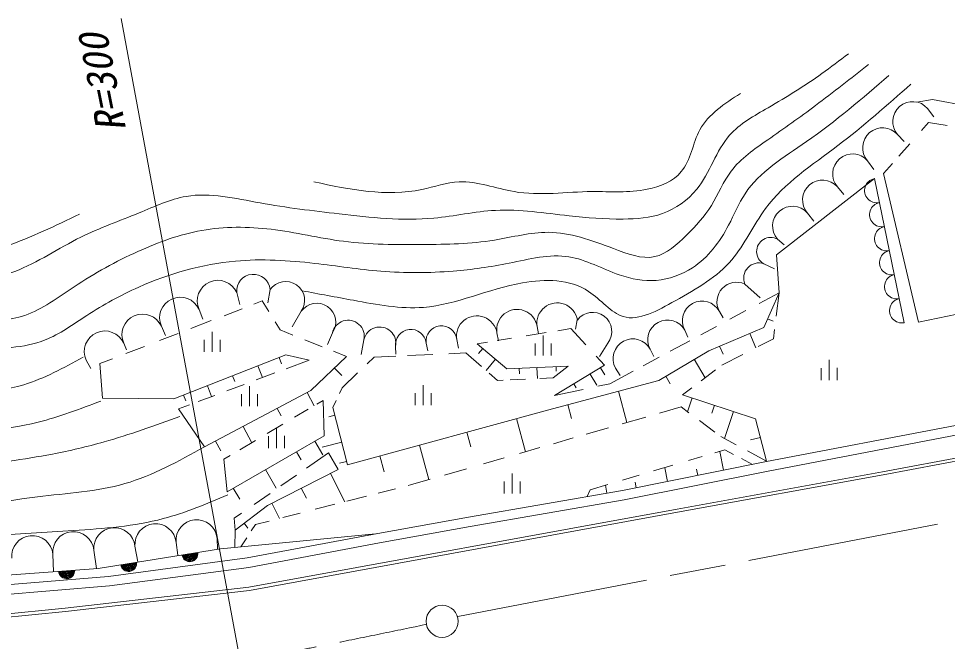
# Model space of a CAD drawing. Units: millimetres, scale not verified. Extents: x 40000 to 680000, y 20000 to 380000.
# Drawn here: x 345218 to 403206, y 273266 to 312122 of the extents above; entities that cross this region are included whole.
import ezdxf
from ezdxf.enums import TextEntityAlignment as Align

# ---------------------------------------------------------------- set-up
doc = ezdxf.new("R2010")
doc.units = ezdxf.units.MM
doc.header["$LTSCALE"] = 1000
doc.linetypes.add('CHAIN', pattern=[18.5, 12, -1.5, 3.5, -1.5])
for name, color, linetype, lineweight in [('M-BGD', 7, 'Continuous', 13), ('M-BMK', 2, 'CHAIN', 13), ('M-BMK-SRVR', 3, 'Continuous', 13), ('M-STR-HTXT', 7, 'Continuous', 13)]:
    doc.layers.add(name, color=color, linetype=linetype, lineweight=lineweight)
doc.styles.add('ＭＳ ゴシック', font='')
doc.styles.get('ＭＳ ゴシック').set_extended_font_data('MS Gothic')

msp = doc.modelspace()

# ---------------------------------------------------------------- linework, layer by layer
at = {"layer": 'M-BGD'}
for p, q in [((402281, 307084), (401295, 306914)), ((408640, 305862), (402281, 307084)), ((401970, 306515), (402356, 305996)), ((402030, 305639), (401587, 305138)), ((403197, 305450), (402030, 305639)), ((400095, 304884), (400515, 304445)), ((400855, 304311), (400166, 303532)), ((398220, 303253), (398606, 302709)), ((399771, 303086), (399215, 302457)), ((398645, 302139), (392534, 297383)), ((400510, 293150), (398645, 302139)), ((399215, 302457), (401392, 293176)), ((396345, 301622), (396730, 301142)), ((394471, 299990), (394873, 299494)), ((392596, 298359), (393010, 298005)), ((392534, 297383), (392700, 295017)), ((391744, 296829), (392404, 296506)), ((360924, 295211), (360779, 294393)), ((390562, 295563), (391515, 294693)), ((358836, 295032), (359034, 294281)), ((391459, 294351), (392700, 295017)), ((392700, 295017), (391738, 292850)), ((392521, 293552), (392700, 295017)), ((358044, 293585), (359181, 294023)), ((359895, 294299), (360434, 294507)), ((360434, 294507), (360833, 293853)), ((356484, 293979), (356725, 293367)), ((362866, 293860), (362289, 292901)), ((388968, 293856), (389209, 293462)), ((389620, 293365), (390631, 293907)), ((401392, 293176), (403811, 293684)), ((354132, 292925), (354384, 292359)), ((355981, 292790), (357251, 293279)), ((361235, 293195), (361539, 292699)), ((377592, 292913), (377674, 292461)), ((380101, 293318), (379984, 292746)), ((387818, 292399), (388792, 292921)), ((391738, 292850), (388302, 291397)), ((392330, 293236), (391979, 293392)), ((354011, 292030), (355174, 292479)), ((357304, 292577), (357305, 291327)), ((361539, 292699), (362349, 292374)), ((364809, 292509), (364506, 291788)), ((375083, 292509), (375176, 292018)), ((376908, 292329), (378151, 292531)), ((377966, 292355), (377967, 291105)), ((378881, 292649), (379701, 292781)), ((379701, 292781), (380634, 291759)), ((386807, 292677), (387010, 292250)), ((391241, 291580), (390861, 292479)), ((392348, 292143), (392420, 292728)), ((351780, 291871), (351965, 291461)), ((356804, 292076), (356805, 291326)), ((357805, 291327), (357804, 292077)), ((363097, 292075), (364164, 291648)), ((366780, 292084), (366612, 291161)), ((370662, 291882), (370761, 291401)), ((372573, 292105), (372678, 291560)), ((373846, 291834), (374498, 291939)), ((375690, 290280), (373846, 291834)), ((375102, 292037), (376001, 292183)), ((377467, 291855), (377467, 291105)), ((378467, 291105), (378467, 291855)), ((382014, 291879), (381479, 291050)), ((385896, 291368), (387116, 292022)), ((389198, 291182), (388985, 291686)), ((391393, 291657), (392348, 292143)), ((351911, 291221), (353074, 291669)), ((361908, 291144), (354900, 288396)), ((363350, 290807), (361908, 291144)), ((364877, 291363), (365696, 291035)), ((368750, 291660), (368765, 291195)), ((369504, 291100), (371074, 291169)), ((372085, 291213), (373150, 291260)), ((373150, 291260), (374115, 290418)), ((373926, 291224), (374193, 291541)), ((384647, 291499), (384874, 291038)), ((388302, 291397), (385191, 289552)), ((389132, 290507), (390434, 291169)), ((349429, 290817), (349719, 290296)), ((350290, 290596), (351072, 290897)), ((350462, 288448), (350290, 290596)), ((361636, 290589), (361484, 290978)), ((361930, 290277), (363350, 290807)), ((365696, 291035), (363464, 288913)), ((366975, 290583), (367417, 291009)), ((367417, 291009), (368779, 291068)), ((374400, 290169), (374990, 290869)), ((381276, 291055), (381792, 290490)), ((384210, 290464), (385202, 290996)), ((388084, 289717), (387403, 290864)), ((395823, 290824), (395824, 289574)), ((360046, 289575), (361219, 290013)), ((360444, 289724), (360156, 290457)), ((365399, 289848), (364947, 290323)), ((365413, 289082), (366387, 290019)), ((374602, 289992), (375117, 289542)), ((379539, 290447), (375690, 290280)), ((376492, 289954), (376476, 290314)), ((377614, 289662), (377583, 290362)), ((378598, 289709), (379539, 290447)), ((381792, 290490), (378681, 288603)), ((378790, 290127), (378777, 290414)), ((381317, 289256), (380897, 289948)), ((381810, 289902), (381544, 290340)), ((382120, 289344), (383585, 290129)), ((382486, 290320), (382769, 289857)), ((387830, 289525), (388734, 290207)), ((395324, 290323), (395324, 289573)), ((396324, 289574), (396324, 290324)), ((358721, 289482), (358581, 289839)), ((375117, 289542), (375470, 289559)), ((375912, 289580), (376856, 289625)), ((377770, 289669), (378598, 289709)), ((385191, 289552), (378559, 287784)), ((385894, 289336), (385617, 289804)), ((363464, 288913), (356825, 285401)), ((357268, 288540), (357002, 289220)), ((358228, 288898), (359295, 289296)), ((359630, 289192), (359631, 287942)), ((363668, 287971), (363234, 288791)), ((365248, 288729), (365413, 289082)), ((370469, 289251), (370470, 288001)), ((378681, 288603), (380457, 288986)), ((380025, 289084), (379877, 289329)), ((381390, 289187), (382120, 289344)), ((383189, 286920), (382667, 288879)), ((386672, 288652), (387260, 289096)), ((354900, 288396), (350462, 288448)), ((355659, 288281), (355519, 288638)), ((356436, 288230), (357475, 288617)), ((359130, 288691), (359131, 287941)), ((360131, 287942), (360130, 288692)), ((363838, 288072), (364228, 288303)), ((364228, 288303), (364297, 286095)), ((364841, 287853), (365043, 288289)), ((369969, 288750), (369970, 288000)), ((370970, 288001), (370969, 288751)), ((391232, 287145), (386672, 288652)), ((386987, 287589), (387273, 288453)), ((355212, 287774), (355879, 288023)), ((356825, 285401), (355212, 287774)), ((361602, 287337), (361358, 287799)), ((362452, 287251), (363301, 287754)), ((365745, 284291), (364841, 287853)), ((378559, 287784), (365745, 284291)), ((379742, 287165), (379510, 288038)), ((385238, 287511), (386575, 287896)), ((386575, 287896), (387068, 287530)), ((388494, 287504), (388657, 287996)), ((364585, 287283), (364961, 287379)), ((376859, 285096), (376294, 287167)), ((382906, 286839), (384384, 287265)), ((389297, 285920), (389852, 287601)), ((391917, 284513), (391232, 287145)), ((399163, 283850), (418557, 287488)), ((399199, 283653), (418595, 287292)), ((359774, 285662), (359237, 286677)), ((360727, 286227), (361723, 286818)), ((361326, 286580), (361327, 285330)), ((380648, 286188), (382057, 286594)), ((387726, 287040), (388682, 286329)), ((391804, 284464), (403822, 286762)), ((364297, 286095), (358230, 282603)), ((360827, 286080), (360827, 285330)), ((361827, 285331), (361827, 286081)), ((373457, 285411), (373208, 286325)), ((378603, 285598), (379843, 285956)), ((389063, 286046), (390016, 285534)), ((390916, 285835), (391531, 285995)), ((391920, 283876), (403940, 286174)), ((357844, 285149), (357517, 285767)), ((359040, 285227), (360007, 285801)), ((364207, 284908), (363716, 285761)), ((364169, 285383), (365389, 285693)), ((370839, 283361), (370251, 285519)), ((376484, 284988), (377753, 285353)), ((358042, 284636), (358426, 284863)), ((362859, 284603), (362572, 285102)), ((363192, 284073), (364566, 285022)), ((364566, 285022), (365176, 283999)), ((368045, 283848), (367774, 284844)), ((387895, 284798), (387038, 284544)), ((389308, 285217), (388689, 285034)), ((388991, 285123), (389227, 283948)), ((389846, 284936), (389308, 285217)), ((390722, 285155), (391917, 284513)), ((358230, 282603), (358042, 284636)), ((365252, 284378), (365694, 284490)), ((374245, 284342), (375528, 284712)), ((382920, 282686), (391804, 284464)), ((386072, 284257), (384862, 283898)), ((391040, 284312), (390350, 284672)), ((361303, 282816), (360630, 283985)), ((365176, 283999), (360766, 281752)), ((361594, 282967), (362574, 283645)), ((365589, 281982), (364688, 283750)), ((371808, 283640), (373188, 284038)), ((376039, 283740), (376040, 282490)), ((383958, 283630), (382911, 283319)), ((383030, 282096), (391920, 283876)), ((385559, 284105), (385730, 283249)), ((386328, 281519), (399163, 283850)), ((386363, 281322), (399199, 283653)), ((387540, 284014), (387617, 283626)), ((369547, 282993), (369687, 283029)), ((369687, 283029), (370909, 283381)), ((375539, 283239), (375540, 282489)), ((376540, 282490), (376539, 283240)), ((382013, 283053), (380900, 282723)), ((381862, 283008), (381947, 282517)), ((383704, 283190), (383771, 282856)), ((359024, 282130), (358622, 282829)), ((359919, 281809), (360918, 282500)), ((363183, 282200), (362866, 282822)), ((367662, 282511), (368757, 282791)), ((373299, 281017), (382920, 282686)), ((380900, 282723), (380719, 282304)), ((361515, 280941), (361032, 281888)), ((365706, 282012), (366933, 282325)), ((373403, 280427), (383030, 282096)), ((358671, 280946), (359138, 281269)), ((360766, 281752), (358745, 280215)), ((359597, 276643), (386328, 281519)), ((359626, 276445), (386363, 281322)), ((361724, 280995), (362798, 281269)), ((363741, 281510), (364961, 281822)), ((358745, 280215), (358671, 280946)), ((360012, 280557), (360872, 280777)), ((367648, 280004), (373299, 281017)), ((358745, 280215), (358719, 279132)), ((359538, 280327), (359301, 280638)), ((359744, 280154), (360012, 280557)), ((367757, 279414), (373403, 280427)), ((357613, 279692), (357644, 279028)), ((357821, 279045), (367494, 279975)), ((359087, 279167), (359458, 279725)), ((359495, 278470), (367648, 280004)), ((349920, 278951), (350088, 277809)), ((350177, 277824), (357821, 279045)), ((352485, 279198), (352661, 278221)), ((355049, 279445), (355156, 278646)), ((359590, 277877), (367757, 279414)), ((347356, 278704), (347403, 277614)), ((350822, 277324), (359495, 278470)), ((342352, 277231), (350177, 277824)), ((350886, 276727), (359590, 277877)), ((329805, 275582), (350822, 277324)), ((329771, 274977), (350886, 276727)), ((348133, 275330), (359597, 276643)), ((348154, 275131), (359626, 276445)), ((337613, 274320), (348133, 275330)), ((337630, 274120), (348154, 275131))]:
    msp.add_line(p, q, dxfattribs=at)
for centre, radius, start, end in [((401032, 305699), 1242, 41.02496, 221.02496), ((399157, 304068), 1242, 41.02496, 221.02496), ((397283, 302437), 1242, 41.02496, 221.02496), ((398800, 301390), 765, 101.72228, 281.72228), ((395408, 300806), 1242, 41.02496, 221.02496), ((393533, 299175), 1242, 41.02496, 221.02496), ((399111, 299892), 765, 101.72228, 281.72228), ((399422, 298393), 765, 101.72228, 281.72228), ((392170, 297594), 876, 60.90785, 240.90785), ((399733, 296895), 765, 101.72228, 281.72228), ((391436, 295932), 949, 71.05927, 202.86112), ((357660, 294505), 1288, 24.13459, 204.13459), ((359880, 295122), 1048, 4.88634, 184.88634), ((400044, 295397), 765, 101.72228, 281.72228), ((361895, 294535), 1183, 325.18059, 145.18059), ((390048, 294445), 1230, 65.30865, 208.61173), ((355308, 293452), 1288, 24.13459, 204.13459), ((400355, 293899), 765, 101.72228, 281.72228), ((363837, 293184), 1183, 325.18059, 145.18059), ((378847, 293116), 1271, 9.15493, 189.15493), ((387888, 293267), 1230, 28.61173, 208.61173), ((352956, 292398), 1288, 24.13459, 204.13459), ((373828, 292307), 1271, 9.15493, 189.15493), ((376337, 292711), 1271, 9.15493, 189.15493), ((381058, 292598), 1197, 323.04525, 143.04525), ((365794, 292297), 1008, 347.84441, 167.84441), ((367765, 291872), 1008, 347.84441, 167.84441), ((371618, 291993), 962, 6.63786, 186.63786), ((385727, 292088), 1230, 28.61173, 208.61173), ((350605, 291344), 1288, 24.13459, 204.13459), ((369706, 291771), 962, 6.63786, 186.63786), ((383567, 290910), 1230, 28.61173, 208.61173), ((356331, 279568), 1288, 5.50304, 185.50304), ((348638, 278827), 1288, 5.50304, 185.50304), ((351202, 279074), 1288, 5.50304, 185.50304), ((353767, 279321), 1288, 5.50304, 185.50304), ((346074, 278580), 1288, 5.50304, 185.50304), ((355910, 278740), 500, 189.08046, 9.08046), ((355910, 278740), 500, 189.08046, 9.08046), ((355910, 278740), 450, 189.08046, 9.08046), ((355910, 278740), 400, 189.08046, 9.08046), ((355910, 278740), 350, 189.08046, 9.08046), ((355910, 278740), 300, 189.08046, 9.08046), ((355910, 278740), 250, 189.08046, 9.08046), ((355910, 278740), 200, 189.08046, 9.08046), ((355910, 278740), 150, 189.08046, 9.08046), ((355910, 278740), 100, 189.08046, 9.08046), ((355910, 278740), 50, 189.08046, 9.08046), ((352088, 278129), 500, 189.08046, 9.08046), ((352088, 278129), 500, 189.08046, 9.08046), ((352088, 278129), 450, 189.08046, 9.08046), ((352088, 278129), 400, 189.08046, 9.08046), ((352088, 278129), 350, 189.08046, 9.08046), ((352088, 278129), 300, 189.08046, 9.08046), ((352088, 278129), 250, 189.08046, 9.08046), ((352088, 278129), 200, 189.08046, 9.08046), ((352088, 278129), 150, 189.08046, 9.08046), ((352088, 278129), 100, 189.08046, 9.08046), ((352088, 278129), 50, 189.08046, 9.08046), ((348221, 277675), 500, 184.3287, 4.3287), ((348221, 277675), 500, 184.3287, 4.3287), ((348221, 277675), 450, 184.3287, 4.3287), ((348221, 277675), 400, 184.3287, 4.3287), ((348221, 277675), 350, 184.3287, 4.3287), ((348221, 277675), 300, 184.3287, 4.3287), ((348221, 277675), 250, 184.3287, 4.3287), ((348221, 277675), 200, 184.3287, 4.3287), ((348221, 277675), 150, 184.3287, 4.3287), ((348221, 277675), 100, 184.3287, 4.3287), ((348221, 277675), 50, 184.3287, 4.3287)]:
    msp.add_arc(centre, radius, start, end, dxfattribs=at)
for points, knots in [([(317716, 301338), (318142, 300670), (318568, 300001), (319091, 299417), (319917, 298492), (320986, 297778), (322114, 297222), (323361, 296608), (324682, 296187), (326030, 295921), (328189, 295495), (330418, 295464), (332623, 295447), (334982, 295428), (337314, 295424), (339696, 295522), (341498, 295597), (343328, 295729), (344982, 296352), (346416, 296891), (347717, 297799), (349100, 298484), (350276, 299067), (351511, 299490), (352738, 299999), (353713, 300403), (354682, 300862), (355690, 301032), (357179, 301283), (358751, 300905), (360291, 300624), (361956, 300321), (363585, 300132), (365236, 299942), (367192, 299717), (369180, 299490), (371142, 299673), (372428, 299794), (373703, 300091), (374987, 300158), (376516, 300237), (378057, 299991), (379588, 299819), (380707, 299693), (381821, 299607), (382953, 299616), (383792, 299623), (384640, 299681), (385425, 299962), (386247, 300255), (387000, 300791), (387552, 301475), (388387, 302508), (388762, 303877), (389609, 304842), (390243, 305564), (391142, 306059), (392011, 306561), (393182, 307237), (394299, 307924), (395374, 308693), (395930, 309091), (396475, 309511), (397021, 309930)], [0, 0, 0, 0, 1, 1, 1, 2, 2, 2, 3, 3, 3, 4, 4, 4, 5, 5, 5, 6, 6, 6, 7, 7, 7, 8, 8, 8, 9, 9, 9, 10, 10, 10, 11, 11, 11, 12, 12, 12, 13, 13, 13, 14, 14, 14, 15, 15, 15, 16, 16, 16, 17, 17, 17, 18, 18, 18, 19, 19, 19, 20, 20, 20, 21, 21, 21, 21]), ([(398289, 309267), (397190, 308399), (396091, 307531), (394975, 306700), (393997, 305971), (393005, 305270), (391986, 304560), (391155, 303981), (390305, 303396), (389709, 302605), (389219, 301953), (388901, 301162), (388470, 300467), (388045, 299781), (387510, 299190), (386905, 298594), (386317, 298013), (385663, 297428), (384933, 297269), (384124, 297094), (383222, 297444), (382349, 297776), (380960, 298302), (379644, 298781), (378285, 298788), (377182, 298793), (376050, 298486), (374920, 298304), (373434, 298063), (371949, 298037), (370457, 298025), (368806, 298011), (367145, 298016), (365513, 298226), (363997, 298421), (362506, 298793), (360980, 298977), (359543, 299150), (358074, 299157), (356654, 298904), (355277, 298659), (353945, 298170), (352672, 297595), (351290, 296971), (349977, 296245), (348691, 295394), (347683, 294726), (346692, 293982), (345603, 293606), (343633, 292924), (341345, 293445), (339148, 293462), (337345, 293476), (335604, 293149), (333861, 293113), (331981, 293074), (330099, 293373), (328161, 293520), (326204, 293668), (324190, 293662), (322461, 294407), (321415, 294857), (320474, 295581), (319506, 296258), (318636, 296866), (317744, 297437), (317032, 298178), (316244, 298999), (315675, 300030), (315106, 301061)], [0, 0, 0, 0, 1, 1, 1, 2, 2, 2, 3, 3, 3, 4, 4, 4, 5, 5, 5, 6, 6, 6, 7, 7, 7, 8, 8, 8, 9, 9, 9, 10, 10, 10, 11, 11, 11, 12, 12, 12, 13, 13, 13, 14, 14, 14, 15, 15, 15, 16, 16, 16, 17, 17, 17, 18, 18, 18, 19, 19, 19, 20, 20, 20, 21, 21, 21, 22, 22, 22, 23, 23, 23, 23]), ([(399556, 308575), (397904, 307153), (396252, 305731), (394403, 304444), (392998, 303467), (391479, 302566), (390575, 301199), (390176, 300595), (389897, 299899), (389546, 299234), (388995, 298189), (388268, 297220), (387289, 296579), (386617, 296140), (385827, 295855), (385031, 295791), (384254, 295729), (383471, 295877), (382722, 296133), (381650, 296500), (380646, 297089), (379578, 297259), (378378, 297451), (377097, 297116), (375845, 296863), (374671, 296626), (373523, 296462), (372359, 296368), (370865, 296248), (369343, 296243), (367840, 296364), (366459, 296475), (365093, 296693), (363714, 296851), (362068, 297040), (360403, 297143), (358754, 296994), (356675, 296805), (354620, 296216), (352715, 295367), (351590, 294865), (350517, 294273), (349475, 293596), (348623, 293042), (347792, 292432), (346873, 292071), (345544, 291548), (344032, 291546), (342552, 291477), (340265, 291370), (338053, 291103), (335824, 291127), (334098, 291145), (332361, 291337), (330617, 291416), (328873, 291496), (327122, 291463), (325411, 291706), (324051, 291899), (322717, 292267), (321383, 292684), (320341, 293010), (319300, 293366), (318386, 293909), (317192, 294618), (316215, 295644), (315093, 296558), (313875, 297550), (312485, 298412), (311750, 299698), (311326, 300439), (311119, 301320), (310912, 302202)], [0, 0, 0, 0, 1, 1, 1, 2, 2, 2, 3, 3, 3, 4, 4, 4, 5, 5, 5, 6, 6, 6, 7, 7, 7, 8, 8, 8, 9, 9, 9, 10, 10, 10, 11, 11, 11, 12, 12, 12, 13, 13, 13, 14, 14, 14, 15, 15, 15, 16, 16, 16, 17, 17, 17, 18, 18, 18, 19, 19, 19, 20, 20, 20, 21, 21, 21, 22, 22, 22, 23, 23, 23, 24, 24, 24, 24]), ([(400931, 308036), (399448, 306724), (397964, 305411), (396368, 304201), (394764, 302985), (393047, 301873), (391853, 300267), (391090, 299241), (390541, 298013), (389744, 297073), (388837, 296002), (387607, 295304), (386211, 294516), (385126, 293903), (383941, 293236), (382970, 293530), (382205, 293762), (381573, 294594), (380808, 295100), (379616, 295888), (378100, 295888), (376682, 295636), (374509, 295249), (372566, 294269), (370495, 294107), (369067, 293996), (367579, 294274), (366123, 294545), (365041, 294746), (363976, 294943), (362912, 295140)], [0, 0, 0, 0, 1, 1, 1, 2, 2, 2, 3, 3, 3, 4, 4, 4, 5, 5, 5, 6, 6, 6, 7, 7, 7, 8, 8, 8, 9, 9, 9, 10, 10, 10, 10]), ([(390293, 307452), (389292, 306811), (388292, 306170), (387755, 305183), (387304, 304354), (387181, 303282), (386590, 302573), (386095, 301978), (385271, 301640), (384462, 301472), (383302, 301231), (382171, 301342), (381029, 301331), (379409, 301315), (377768, 301052), (376153, 301326), (374998, 301523), (373857, 301994), (372719, 301941), (371942, 301904), (371167, 301623), (370385, 301458), (368173, 300992), (365914, 301462), (363655, 301932)], [0, 0, 0, 0, 1, 1, 1, 2, 2, 2, 3, 3, 3, 4, 4, 4, 5, 5, 5, 6, 6, 6, 7, 7, 7, 8, 8, 8, 8]), ([(350346, 288254), (349054, 287766), (347761, 287279), (346434, 286945), (344210, 286387), (341887, 286263), (339567, 286183), (336615, 286082), (333668, 286054), (330777, 286381), (328331, 286657), (325926, 287188), (323429, 287541), (320811, 287911), (318093, 288086), (315805, 289182), (313988, 290051), (312443, 291501), (310651, 292610), (308816, 293746), (306722, 294525), (305360, 296107), (304648, 296934), (304135, 297981), (303847, 299058), (303540, 300203), (303485, 301382), (303431, 302560)], [0, 0, 0, 0, 1, 1, 1, 2, 2, 2, 3, 3, 3, 4, 4, 4, 5, 5, 5, 6, 6, 6, 7, 7, 7, 8, 8, 8, 9, 9, 9, 9]), ([(349245, 291000), (348035, 290332), (346825, 289664), (345539, 289279), (343501, 288670), (341272, 288770), (339084, 288792), (335603, 288828), (332227, 288669), (328784, 288851), (326247, 288985), (323674, 289304), (321297, 290080), (318959, 290842), (316811, 292046), (314565, 293301), (312663, 294362), (310691, 295460), (309548, 297141), (308675, 298425), (308285, 300048), (307896, 301672)], [0, 0, 0, 0, 1, 1, 1, 2, 2, 2, 3, 3, 3, 4, 4, 4, 5, 5, 5, 6, 6, 6, 7, 7, 7, 7]), ([(355292, 287297), (353724, 286732), (352157, 286166), (350555, 285713), (349492, 285413), (348413, 285162), (347328, 284955), (345532, 284611), (343719, 284386), (341904, 284125), (339780, 283821), (337654, 283468), (335518, 283433), (333386, 283398), (331244, 283680), (329132, 284044), (326719, 284461), (324343, 284985), (321920, 285342), (320120, 285608), (318294, 285781), (316563, 286298), (315962, 286478), (315372, 286698), (314777, 286914), (312905, 287594), (310977, 288227), (309281, 289175), (307187, 290346), (305445, 291999), (303303, 293427), (301893, 294366), (300311, 295209), (299592, 296513), (298902, 297764), (299004, 299439), (299106, 301114)], [0, 0, 0, 0, 1, 1, 1, 2, 2, 2, 3, 3, 3, 4, 4, 4, 5, 5, 5, 6, 6, 6, 7, 7, 7, 8, 8, 8, 9, 9, 9, 10, 10, 10, 11, 11, 11, 12, 12, 12, 12]), ([(349030, 299926), (347521, 299195), (346012, 298463), (344431, 297931), (342601, 297314), (340673, 296964), (338733, 296826), (337101, 296711), (335461, 296745), (333857, 297028), (332910, 297194), (331976, 297448), (331041, 297643), (329602, 297943), (328160, 298103), (326646, 298257), (325367, 298386), (324035, 298510), (323005, 299146), (322258, 299607), (321669, 300337), (321081, 301067)], [0, 0, 0, 0, 1, 1, 1, 2, 2, 2, 3, 3, 3, 4, 4, 4, 5, 5, 5, 6, 6, 6, 7, 7, 7, 7]), ([(356821, 285404), (355205, 284506), (353588, 283609), (351852, 283110), (350100, 282606), (348226, 282509), (346391, 282287), (343780, 281970), (341249, 281401), (338640, 281004), (336197, 280631), (333686, 280410), (331281, 280866), (330481, 281017), (329692, 281244), (328893, 281419), (326707, 281898), (324450, 281987), (322253, 282394), (320867, 282650), (319505, 283033), (318149, 283426), (315923, 284072), (313713, 284747), (311500, 285421), (309405, 286059), (307309, 286697), (305305, 287611), (303807, 288294), (302361, 289131), (301084, 290125), (299910, 291038), (298878, 292082), (297745, 293163), (296725, 294136), (295623, 295138), (295288, 296399), (295070, 297222), (295179, 298155), (295155, 299048), (295146, 299390), (295117, 299726), (295089, 300062)], [0, 0, 0, 0, 1, 1, 1, 2, 2, 2, 3, 3, 3, 4, 4, 4, 5, 5, 5, 6, 6, 6, 7, 7, 7, 8, 8, 8, 9, 9, 9, 10, 10, 10, 11, 11, 11, 12, 12, 12, 13, 13, 13, 14, 14, 14, 14]), ([(358292, 282401), (356960, 281844), (355628, 281288), (354246, 280925), (352435, 280448), (350539, 280302), (348654, 280183), (346879, 280072), (345114, 279985), (343355, 279810), (341512, 279627), (339674, 279348), (337837, 279069)], [0, 0, 0, 0, 1, 1, 1, 2, 2, 2, 3, 3, 3, 4, 4, 4, 4])]:
    msp.add_open_spline(points, degree=3, knots=knots, dxfattribs=at)
at = {"layer": 'M-BMK'}
msp.add_line((372631, 274825), (468919, 293319), dxfattribs=at)
msp.add_open_spline([(273191, 270539), (279386, 269841), (285582, 269143), (291798, 268714), (299292, 268197), (306817, 268071), (314332, 268188), (321945, 268306), (329550, 268675), (337138, 269306), (344524, 269920), (351895, 270783), (359189, 272067), (363037, 272744), (366863, 273538), (370689, 274332)], degree=3, knots=[0, 0, 0, 0, 1, 1, 1, 2, 2, 2, 3, 3, 3, 4, 4, 4, 5, 5, 5, 5], dxfattribs=at)
at = {"layer": 'M-BMK-SRVR'}
msp.add_circle((371657, 274519), 1000, dxfattribs=at)
at = {"layer": 'M-STR-HTXT'}
msp.add_line((359043, 272053), (351621, 312122), dxfattribs=at)

# ---------------------------------------------------------------- texts
at = {"layer": 'M-STR-HTXT', "style": 'ＭＳ ゴシック', "oblique": 15}
msp.add_text('R=300', height=1833, rotation=101.262, dxfattribs=at).set_placement((352481, 305305), align=Align.BOTTOM_LEFT)

doc.saveas('drawing.dxf')
